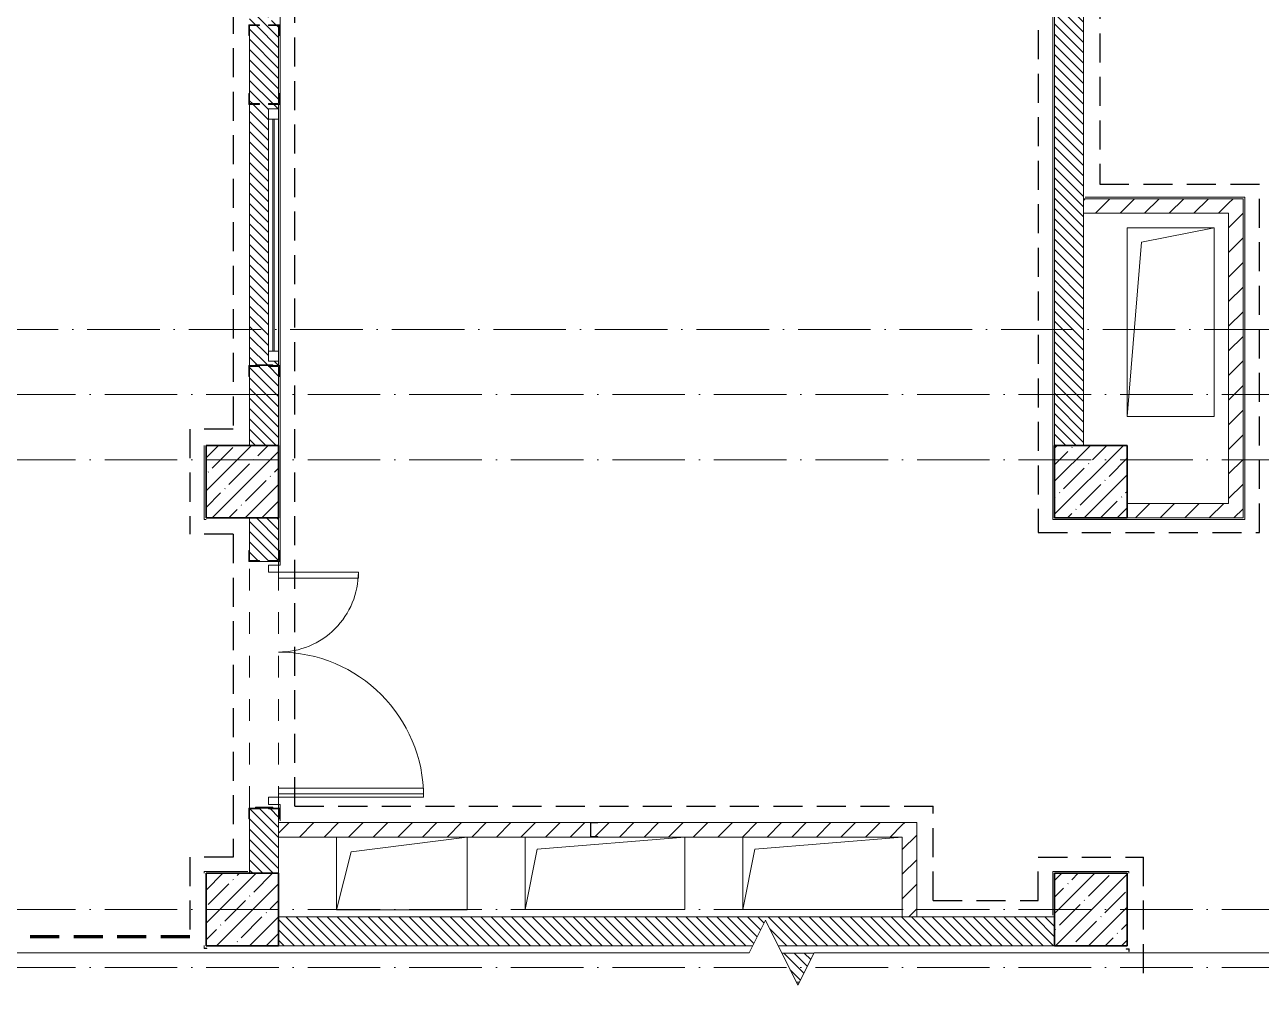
# Model space of a CAD drawing. Header units: millimetres. Extents: x -213536 to 1564669, y -45299 to 942238.
# Drawn here: x 513166 to 521691, y 489430 to 496052 of the extents above; entities that cross this region are included whole.
import ezdxf

# ---------------------------------------------------------------- set-up
doc = ezdxf.new("R2010")
doc.units = ezdxf.units.MM
for name, pattern in [('01 Штриховая _2 мм_', [300, 200, -100]), ('50_200_ШТРИХ_1Т_ш5_п1_п1_', [700, 500, -100, 0, -100]), ('Штрих короткий', [300, 150, -150]), ('Штриховая _2 мм - 1 мм_', [300, 200, -100])]:
    doc.linetypes.add(name, pattern=pattern)
for name, color, linetype, lineweight in [('0-1', 7, 'Continuous', 5), ('0-2', 7, 'Continuous', 9), ('3) ЖБ 4м', 3, 'Continuous', 30), ('Двери', 7, 'Continuous', 9), ('Каркас_Импост', 7, 'Continuous', 13), ('Каркас_Импост-1', 7, 'Continuous', 9), ('Несущие колонны', 7, 'Continuous', 9), ('Несущие колонны-1', 7, 'Continuous', 35), ('Обобщенные модели', 7, 'Continuous', 9), ('Оси-2', 7, '50_200_ШТРИХ_1Т_ш5_п1_п1_', 9), ('Остекление-1', 7, 'Continuous', 9), ('Перемычка-1', 7, 'Штрих короткий', 9), ('Стены-1', 7, 'Continuous', 13), ('Штриховка разреза-1', 7, 'Continuous', 9), ('Элементы узлов-2', 7, 'Continuous', 9)]:
    doc.layers.add(name, color=color, linetype=linetype, lineweight=lineweight)
doc.layers.add('СТ-1_1', color=7, linetype='Штриховая _2 мм - 1 мм_', lineweight=90, true_color=0x888888)
doc.layers.add('СТ-1_13', color=7, linetype='01 Штриховая _2 мм_', lineweight=90, true_color=0xd5d3c7)
doc.layers.get('0-2').off()
pattern_1 = [(135, (0, 0), (-35.35534, -35.35534), [])]
pattern_2 = [(45, (0, 0), (-84.85281, 84.85281), [])]

# ---------------------------------------------------------------- blocks, each defined once
blk = doc.blocks.new('Ос 3 эт верх часть')
at = {"layer": 'Оси-2'}
for p, q in [((535099.6, 493952.4), (506016, 493952.4)), ((506016, 493502.4), (535374.3, 493502.4)), ((506016, 493052.4), (535021.1, 493052.4)), ((506016, 489952.4), (535374.3, 489952.4)), ((506016, 489552.4), (535099.6, 489552.4))]:
    blk.add_line(p, q, dxfattribs=at)
blk = doc.blocks.new('Проем_Дверь_Прямоугольный - 1700х2400h_дверные проемы-28704395-АИ2_03_План отделки стен 3-го этажа _Часть 1_')
at = {"layer": 'Перемычка-1'}
for p, q in [((850, 100), (-850, 100)), ((850, -100), (-850, -100))]:
    blk.add_line(p, q, dxfattribs=at)
blk = doc.blocks.new('BSC_Колонна _Прямоугольная - 500х500-V43-АИ2_03_План отделки стен 3-го этажа _Часть 1_')
at = {"layer": 'Несущие колонны'}
h = blk.add_hatch(dxfattribs=at)
h.set_pattern_fill('FP_51', color=256, style=0, pattern_type=2)
h.set_pattern_definition([(45, (-91350, -48000), (-114.04925, 114.04925), []), (45, (-91235.95, -48000), (-114.04925, 114.04925), [201.613, -40.323, 3.353, -36.97])])
h.paths.add_polyline_path([(-250, -250), (250, -250), (250, 250), (-250, 250), (-250, 122.8)], flags=0)
at = {"layer": 'Несущие колонны-1'}
for p, q in [((250, 250), (-250, 250)), ((-250, 250), (-250, -250)), ((250, -250), (250, 250)), ((-250, -250), (250, -250))]:
    blk.add_line(p, q, dxfattribs=at)
blk = doc.blocks.new('BSC_Колонна _Прямоугольная - 500х500-V44-АИ2_03_План отделки стен 3-го этажа _Часть 1_')
at = {"layer": 'Несущие колонны'}
h = blk.add_hatch(dxfattribs=at)
h.set_pattern_fill('FP_52', color=256, style=0, pattern_type=2)
h.set_pattern_definition([(45, (-85500, -48000), (-114.04925, 114.04925), []), (45, (-85385.95, -48000), (-114.04925, 114.04925), [201.613, -40.323, 3.353, -36.97])])
h.paths.add_polyline_path([(-250, -250), (250, -250), (250, 250), (-250, 250), (-250, 122.8)], flags=0)
at = {"layer": 'Несущие колонны-1'}
for p, q in [((250, 250), (-250, 250)), ((-250, 250), (-250, -250)), ((250, -250), (250, 250)), ((-250, -250), (250, -250))]:
    blk.add_line(p, q, dxfattribs=at)
blk = doc.blocks.new('BSC_Колонна _Прямоугольная - 500х500-V120-АИ2_03_План отделки стен 3-го этажа _Часть 1_')
at = {"layer": 'Несущие колонны'}
h = blk.add_hatch(dxfattribs=at)
h.set_pattern_fill('FP_117', color=256, style=0, pattern_type=2)
h.set_pattern_definition([(45, (-85500, -45050), (-114.04925, 114.04925), []), (45, (-85385.95, -45050), (-114.04925, 114.04925), [201.613, -40.323, 3.353, -36.97])])
h.paths.add_polyline_path([(-250, -250), (250, -250), (250, 250), (-250, 250)], flags=0)
at = {"layer": 'Несущие колонны-1'}
for p, q in [((250, 250), (-250, 250)), ((-250, 250), (-250, -250)), ((250, -250), (250, 250)), ((-250, -250), (250, -250))]:
    blk.add_line(p, q, dxfattribs=at)
blk = doc.blocks.new('BSC_Колонна _Прямоугольная - 500х500-V121-АИ2_03_План отделки стен 3-го этажа _Часть 1_')
at = {"layer": 'Несущие колонны'}
h = blk.add_hatch(dxfattribs=at)
h.set_pattern_fill('FP_118', color=256, style=0, pattern_type=2)
h.set_pattern_definition([(45, (-91350, -45050), (-114.04925, 114.04925), []), (45, (-91235.95, -45050), (-114.04925, 114.04925), [201.613, -40.323, 3.353, -36.97])])
h.paths.add_polyline_path([(-250, -250), (250, -250), (250, 250), (-250, 250)], flags=0)
at = {"layer": 'Несущие колонны-1'}
for p, q in [((250, 250), (-250, 250)), ((-250, 250), (-250, -250)), ((250, -250), (250, 250)), ((-250, -250), (250, -250))]:
    blk.add_line(p, q, dxfattribs=at)
blk = doc.blocks.new('120_Окно_СКБ_1Ст - 120_Окно_СКБ_1Ст_классы 1800x800_E30-28729872-АИ2_03_План отделки стен 3-го этажа _Часть 1_')
at = {"layer": 'Каркас_Импост'}
for p, q in [((-870, 30), (-870, 100)), ((-870, 100), (-800, 100)), ((-800, 100), (-800, 30)), ((800, 30), (800, 100)), ((800, 100), (870, 100)), ((870, 100), (870, 30)), ((-800, 30), (-870, 30)), ((870, 30), (800, 30))]:
    blk.add_line(p, q, dxfattribs=at)
at = {"layer": 'Каркас_Импост-1'}
for p, q in [((870, 100), (-870, 100)), ((-870, 30), (870, 30))]:
    blk.add_line(p, q, dxfattribs=at)
at = {"layer": 'Остекление-1'}
for p, q in [((800, 70), (-800, 70)), ((800, 60), (-800, 60))]:
    blk.add_line(p, q, dxfattribs=at)
blk = doc.blocks.new('Дверь_Витражная_СКБ_2Ст2 - ДВВ_ДАО_СОШ_Классы-26987028-АИ2_03_План отделки стен 3-го этажа _Часть 1_')
at = {"layer": 'Двери'}
for p, q in [((775, 1035), (775, 35)), ((-775, 585), (-775, 35))]:
    blk.add_line(p, q, dxfattribs=at)
for centre, radius, start, end in [((775, 35), 1000, 90, 180), ((-775, 35), 550, 360, 90)]:
    blk.add_arc(centre, radius, start, end, dxfattribs=at)
at = {"layer": 'Элементы узлов-2'}
for p, q in [((753, 1035), (713, 1035)), ((713, 1035), (713, 35)), ((753, 35), (753, 1035)), ((-735, 585), (-775, 585)), ((-775, 585), (-775, 35)), ((-735, 35), (-735, 585)), ((-825, 35), (-825, -35)), ((-775, 35), (-825, 35)), ((-775, 35), (-825, 35)), ((-825, 35), (-825, -35)), ((-775, 35), (-735, 35)), ((-775, -35), (-775, 35)), ((-775, -35), (-775, 35)), ((713, 35), (753, 35)), ((775, -35), (775, 35)), ((775, 35), (825, 35)), ((775, 35), (775, -35)), ((825, 35), (775, 35)), ((825, 35), (825, -35)), ((825, -35), (825, 35)), ((-825, -35), (-775, -35)), ((-825, -35), (-775, -35)), ((825, -35), (775, -35)), ((775, -35), (825, -35))]:
    blk.add_line(p, q, dxfattribs=at)
blk = doc.blocks.new('154_Фахверк_СКБ_Швеллер - Тип_100_3960-28515122-АИ2_03_План отделки стен 3-го этажа _Часть 1_')
at = {"layer": 'Обобщенные модели'}
for p, q in [((175, 50), (125, 50)), ((125, 50), (125, -50)), ((128, 47), (175, 47)), ((128, -47), (128, 47)), ((175, 47), (175, 50)), ((125, -50), (175, -50)), ((175, -47), (128, -47)), ((175, -50), (175, -47))]:
    blk.add_line(p, q, dxfattribs=at)
blk = doc.blocks.new('154_Стойка_СКБ_Уголок - СМ-2480_200-28346303-АИ2_03_План отделки стен 3-го этажа _Часть 1_')
at = {"layer": 'Обобщенные модели'}
for p, q in [((125, 156), (125, 81)), ((200, 156), (125, 156)), ((131, 81), (131, 150)), ((131, 150), (200, 150)), ((200, 150), (200, 156)), ((125, 81), (131, 81)), ((131, 19), (125, 19)), ((125, 19), (125, -56)), ((131, -50), (131, 19)), ((125, -56), (200, -56)), ((200, -50), (131, -50)), ((200, -56), (200, -50))]:
    blk.add_line(p, q, dxfattribs=at)
blk = doc.blocks.new('Стойка_Влож_Полоса боковая - Полоса-28213942-АИ2_03_План отделки стен 3-го этажа _Часть 1_')
at = {"layer": 'Обобщенные модели'}
for p, q in [((-5, 60), (0, 60)), ((-5, -60), (-5, 60)), ((0, 31), (0, -31)), ((0, -60), (-5, -60))]:
    blk.add_line(p, q, dxfattribs=at)
blk = doc.blocks.new('Фахверк_СКБ_Уголок - 200_3960-28268576-АИ2_03_План отделки стен 3-го этажа _Часть 1_')
at = {"layer": 'Обобщенные модели'}
for p, q in [((200, 156), (125, 156)), ((125, 156), (125, 81)), ((131, 81), (131, 150)), ((131, 150), (200, 150)), ((200, 150), (200, 156)), ((125, 81), (131, 81)), ((131, 19), (125, 19)), ((125, 19), (125, -56)), ((131, -50), (131, 19)), ((125, -56), (200, -56)), ((200, -50), (131, -50)), ((200, -56), (200, -50))]:
    blk.add_line(p, q, dxfattribs=at)
blk = doc.blocks.new('Фахверк_СКБ_Уголок - 200_3550-28267367-АИ2_03_План отделки стен 3-го этажа _Часть 1_')
at = {"layer": 'Обобщенные модели'}
for p, q in [((200, 156), (125, 156)), ((125, 156), (125, 81)), ((131, 81), (131, 150)), ((131, 150), (200, 150)), ((200, 150), (200, 156)), ((125, 81), (131, 81)), ((131, 19), (125, 19)), ((125, 19), (125, -56)), ((131, -50), (131, 19)), ((125, -56), (200, -56)), ((200, -50), (131, -50)), ((200, -56), (200, -50))]:
    blk.add_line(p, q, dxfattribs=at)
blk = doc.blocks.new('AR_Отверстие прямоугольное _в плите_ - AR_Отверстие прямоугольное _в плите_-30552544-АИ2_03_План отделки стен 3-го этажа _Часть 1_')
at = {"layer": 'Обобщенные модели'}
for p, q in [((300, 650), (-300, 650)), ((-300, 650), (-300, -650)), ((-200, 550), (300, 650)), ((300, -650), (300, 650)), ((-300, -650), (-200, 550)), ((-300, -650), (300, -650))]:
    blk.add_line(p, q, dxfattribs=at)
blk = doc.blocks.new('AR_Отверстие прямоугольное _в плите_ - AR_Отверстие прямоугольное _в плите_-30552730-АИ2_03_План отделки стен 3-го этажа _Часть 1_')
at = {"layer": 'Обобщенные модели'}
for p, q in [((450, 250), (-450, 250)), ((-450, 250), (-450, -250)), ((-350, 150), (450, 250)), ((450, -250), (450, 250)), ((-450, -250), (-350, 150)), ((-450, -250), (450, -250))]:
    blk.add_line(p, q, dxfattribs=at)
blk = doc.blocks.new('AR_Отверстие прямоугольное _в плите_ - AR_Отверстие прямоугольное _в плите_-V243-АИ2_03_План отделки стен 3-го этажа _Часть 1_')
at = {"layer": 'Обобщенные модели'}
for p, q in [((-550, 250), (-550, -250)), ((-466.7, 166.7), (550, 250)), ((550, -250), (550, 250)), ((-550, -250), (-466.7, 166.7)), ((-550, -250), (550, -250))]:
    blk.add_line(p, q, dxfattribs=at)
blk = doc.blocks.new('AR_Отверстие прямоугольное _в плите_ - AR_Отверстие прямоугольное _в плите_-V244-АИ2_03_План отделки стен 3-го этажа _Часть 1_')
at = {"layer": 'Обобщенные модели'}
for p, q in [((-550, 250), (-550, -250)), ((-466.7, 166.7), (550, 250)), ((-550, -250), (-466.7, 166.7)), ((-550, -250), (550, -250))]:
    blk.add_line(p, q, dxfattribs=at)
blk = doc.blocks.new('0125-Р-ОО-Ш2-АР-о_23_10_2024_rvt-1-АИ2_03_План отделки стен 3-го этажа _Часть 1_')
at = {"layer": 'Штриховка разреза-1'}
h = blk.add_hatch(dxfattribs=at)
h.set_pattern_fill('FP_1', color=256, style=0, pattern_type=2)
h.set_pattern_definition(pattern_1)
h.paths.add_polyline_path([(85550, 48250), (85750, 48250), (85750, 48794), (85681, 48794), (85680, 48800), (85619, 48800), (85619, 48794), (85550, 48794), (85550, 48725)], flags=0)
h.paths.add_polyline_path([(85590, 48800), (85590, 48805), (85710, 48805), (85710, 48800), (85750, 48800), (85750, 48830), (85680, 48830), (85681, 50570), (85750, 50570), (85750, 50600), (85681, 50600), (85681, 50606), (85750, 50606), (85750, 51144), (85681, 51144), (85681, 51150), (85750, 51150), (85750, 51180), (85680, 51180), (85680, 52920), (85750, 52920), (85750, 52950), (85710, 52950), (85710, 52945), (85590, 52945), (85590, 52950), (85550, 52950), (85550, 51150), (85619, 51150), (85619, 51144), (85550, 51144), (85550, 50606), (85619, 50606), (85619, 50600), (85550, 50600), (85550, 48800)], flags=0)
h.paths.add_polyline_path([(85680, 52950), (85681, 52950), (85681, 52956), (85750, 52956), (85750, 53500), (85550, 53500), (85550, 52956), (85619, 52956), (85619, 52950)], flags=0)
h = blk.add_hatch(dxfattribs=at)
h.set_pattern_fill('FP_1', color=256, style=0, pattern_type=2)
h.set_pattern_definition(pattern_1)
h.paths.add_polyline_path([(91300, 48250), (91300, 53500), (91100, 53500), (91100, 48250)], flags=0)
h = blk.add_hatch(dxfattribs=at)
h.set_pattern_fill('FP_121', color=256, style=0, pattern_type=2)
h.set_pattern_definition(pattern_2)
h.paths.add_polyline_path([(92300, 49850), (92300, 49950), (91300, 49950), (91300, 49850)], flags=0)
h = blk.add_hatch(dxfattribs=at)
h.set_pattern_fill('FP_121', color=256, style=0, pattern_type=2)
h.set_pattern_definition(pattern_2)
h.paths.add_polyline_path([(92300, 47850), (92400, 47850), (92400, 49950), (92300, 49950), (92300, 48122.8)], flags=0)
h = blk.add_hatch(dxfattribs=at)
h.set_pattern_fill('FP_121', color=256, style=0, pattern_type=2)
h.set_pattern_definition(pattern_2)
h.paths.add_polyline_path([(91600, 47750), (92400, 47750), (92400, 47850), (91600, 47850)], flags=0)
h = blk.add_hatch(dxfattribs=at)
h.set_pattern_fill('FP_1', color=256, style=0, pattern_type=2)
h.set_pattern_definition(pattern_1)
h.paths.add_polyline_path([(85750, 45300), (85750, 45744), (85681, 45744), (85681, 45750), (85619, 45750), (85619, 45744), (85550, 45744), (85550, 45300), (85710, 45300)], flags=0)
h.paths.add_polyline_path([(85619, 47450), (85681, 47450), (85681, 47456), (85750, 47456), (85750, 47750), (85550, 47750), (85550, 47456), (85619, 47456)], flags=0)
h = blk.add_hatch(dxfattribs=at)
h.set_pattern_fill('FP_121', color=256, style=0, pattern_type=2)
h.set_pattern_definition(pattern_2)
h.paths.add_polyline_path([(87950, 45550), (90050, 45550), (90050, 45650), (87950, 45650), (87950, 45647), (87903, 45647), (87903, 45553), (87950, 45553)], flags=0)
h.paths.add_polyline_path([(86029, 45550), (87900, 45550), (87900, 45650), (85750, 45650), (85750, 45550)], flags=0)
h = blk.add_hatch(dxfattribs=at)
h.set_pattern_fill('FP_121', color=256, style=0, pattern_type=2)
h.set_pattern_definition(pattern_2)
h.paths.add_polyline_path([(90150, 45000), (90150, 45650), (90050, 45650), (90050, 45000)], flags=0)
h = blk.add_hatch(dxfattribs=at)
h.set_pattern_fill('FP_1', color=256, style=0, pattern_type=2)
h.set_pattern_definition(pattern_1)
h.paths.add_polyline_path([(91100, 44800), (91100, 45000), (85750, 45000), (85750, 44800), (89018.8, 44800), (89106.9, 44976.2), (89195, 44800), (89797.7, 44800)], flags=0)
h = blk.add_hatch(dxfattribs=at)
h.set_pattern_fill('FP_1', color=256, style=0, pattern_type=2)
h.set_pattern_definition(pattern_1)
h.paths.add_polyline_path([(89320, 44550), (89342, 44550), (89442, 44750), (89220, 44750)], flags=0)
at = {"layer": 'Стены-1'}
for p, q in [((91100, 53500), (91100, 48250)), ((91300, 48250), (91300, 53500)), ((85550, 51075), (85550, 50675)), ((85750, 50675), (85750, 51075)), ((85550, 50600), (85550, 48800)), ((85750, 50570), (85750, 50600)), ((92300, 49950), (91300, 49950)), ((91300, 49950), (91300, 49850)), ((92400, 49950), (92300, 49950)), ((92400, 47850), (92400, 49950)), ((91300, 49850), (92300, 49850)), ((92300, 49850), (92300, 47850)), ((85750, 48800), (85750, 48830)), ((85550, 48725), (85550, 48250)), ((85750, 48250), (85750, 48725)), ((92300, 47850), (91600, 47850)), ((92400, 47750), (92400, 47850)), ((85550, 47750), (85550, 47525)), ((85750, 47525), (85750, 47750)), ((91600, 47750), (92400, 47750)), ((85619, 47450), (85681, 47450)), ((85550, 45675), (85550, 45300)), ((85750, 45300), (85750, 45675)), ((87900, 45650), (85750, 45650)), ((85750, 45650), (85750, 45550)), ((90050, 45650), (87950, 45650)), ((90150, 45650), (90050, 45650)), ((90150, 45000), (90150, 45650)), ((85750, 45550), (87900, 45550)), ((87950, 45550), (90050, 45550)), ((90050, 45550), (90050, 45000)), ((91100, 45000), (85750, 45000)), ((90050, 45000), (90150, 45000)), ((85750, 44800), (89018.8, 44800)), ((89195, 44800), (91100, 44800)), ((89442, 44750), (89220, 44750)), ((89320, 44550), (89342, 44550))]:
    blk.add_line(p, q, dxfattribs=at)
at = {"layer": '0-2'}
for name, p, rotation in [('Фахверк_СКБ_Уголок - 200_3550-28267367-АИ2_03_План отделки стен 3-го этажа _Часть 1_', (85600, 51275), 269.9999999999999), ('Фахверк_СКБ_Уголок - 200_3550-28267367-АИ2_03_План отделки стен 3-го этажа _Часть 1_', (85700, 50475), 89.99999999999993), ('120_Окно_СКБ_1Ст - 120_Окно_СКБ_1Ст_классы 1800x800_E30-28729872-АИ2_03_План отделки стен 3-го этажа _Часть 1_', (85650, 49700), 269.9999999999999), ('154_Стойка_СКБ_Уголок - СМ-2480_200-28346303-АИ2_03_План отделки стен 3-го этажа _Часть 1_', (85600, 48925), 269.9999999999999), ('Стойка_Влож_Полоса боковая - Полоса-28213942-АИ2_03_План отделки стен 3-го этажа _Часть 1_', (85650, 48800), 269.9999999999999), ('Фахверк_СКБ_Уголок - 200_3960-28268576-АИ2_03_План отделки стен 3-го этажа _Часть 1_', (85700, 47325), 89.99999999999993), ('Проем_Дверь_Прямоугольный - 1700х2400h_дверные проемы-28704395-АИ2_03_План отделки стен 3-го этажа _Часть 1_', (85650, 46600), 269.9999999999999), ('Дверь_Витражная_СКБ_2Ст2 - ДВВ_ДАО_СОШ_Классы-26987028-АИ2_03_План отделки стен 3-го этажа _Часть 1_', (85715, 46600), 269.9999999999972), ('154_Стойка_СКБ_Уголок - СМ-2480_200-28346303-АИ2_03_План отделки стен 3-го этажа _Часть 1_', (85600, 45875), 269.9999999999999), ('Стойка_Влож_Полоса боковая - Полоса-28213942-АИ2_03_План отделки стен 3-го этажа _Часть 1_', (85650, 45750), 269.9999999999999)]:
    blk.add_blockref(name, p, dxfattribs=dict(at, rotation=rotation))
for name, p in [('AR_Отверстие прямоугольное _в плите_ - AR_Отверстие прямоугольное _в плите_-30552544-АИ2_03_План отделки стен 3-го этажа _Часть 1_', (91900, 49100)), ('BSC_Колонна _Прямоугольная - 500х500-V44-АИ2_03_План отделки стен 3-го этажа _Часть 1_', (85500, 48000)), ('BSC_Колонна _Прямоугольная - 500х500-V43-АИ2_03_План отделки стен 3-го этажа _Часть 1_', (91350, 48000)), ('154_Фахверк_СКБ_Швеллер - Тип_100_3960-28515122-АИ2_03_План отделки стен 3-го этажа _Часть 1_', (87775, 45600)), ('AR_Отверстие прямоугольное _в плите_ - AR_Отверстие прямоугольное _в плите_-30552730-АИ2_03_План отделки стен 3-го этажа _Часть 1_', (86600, 45298.7)), ('AR_Отверстие прямоугольное _в плите_ - AR_Отверстие прямоугольное _в плите_-V243-АИ2_03_План отделки стен 3-го этажа _Часть 1_', (88000, 45300)), ('AR_Отверстие прямоугольное _в плите_ - AR_Отверстие прямоугольное _в плите_-V244-АИ2_03_План отделки стен 3-го этажа _Часть 1_', (89500, 45300)), ('BSC_Колонна _Прямоугольная - 500х500-V120-АИ2_03_План отделки стен 3-го этажа _Часть 1_', (85500, 45050)), ('BSC_Колонна _Прямоугольная - 500х500-V121-АИ2_03_План отделки стен 3-го этажа _Часть 1_', (91350, 45050))]:
    blk.add_blockref(name, p, dxfattribs=at)
blk = doc.blocks.new('101_Уголок настенный вертикальный_Металл-ПМЮ-02_ - ДШ-2_Накладной профиль для деформационного шва Гидроконтур ПСН-100 белый _для 50мм шва_-20405996-АИ2_03_План отделки стен 3-го этажа _Часть 1_')
at = {"layer": 'Обобщенные модели'}
for p, q in [((145, 8), (125, 8)), ((125, 8), (125, -12)), ((127, -12), (127, 6)), ((127, 6), (145, 6)), ((145, 6), (145, 8)), ((125, -12), (127, -12))]:
    blk.add_line(p, q, dxfattribs=at)
blk = doc.blocks.new('101_Уголок настенный вертикальный_Металл-ПМЮ-02_ - ДШ-2_Накладной профиль для деформационного шва Гидроконтур ПСН-100 белый _для 50мм шва_-20824404-АИ2_03_План отделки стен 3-го этажа _Часть 1_')
at = {"layer": 'Обобщенные модели'}
for p, q in [((145, 8), (125, 8)), ((125, 8), (125, -12)), ((127, -12), (127, 6)), ((127, 6), (145, 6)), ((145, 6), (145, 8)), ((125, -12), (127, -12))]:
    blk.add_line(p, q, dxfattribs=at)
blk = doc.blocks.new('DET_Линия разрыва - По умолчанию-18881737-АИ2_03_План отделки стен 3-го этажа _Часть 1_')
at = {"layer": 'Элементы узлов-2'}
for p, q in [((-112, 224), (-224, 0)), ((112.1, -224.2), (-112, 224)), ((-224, 0), (-16996.4, 0)), ((224.2, 0), (112.1, -224.2)), ((16996.4, 0), (224.2, 0))]:
    blk.add_line(p, q, dxfattribs=at)
blk = doc.blocks.new('3этВверх')
at = {"layer": 'СТ-1_1', "lineweight": 25}
for p, q in [((515028, 490664.4), (515028, 501803.1)), ((520154, 499014.4), (520154, 492552.4)), ((514604, 498290.4), (514604, 493264.4)), ((520578, 496592.4), (520578, 494952.4)), ((520578, 494952.4), (521678, 494952.4)), ((521678, 492552.4), (521678, 494952.4)), ((514304, 493264.4), (514304, 492540.4)), ((514604, 493264.4), (514304, 493264.4)), ((514604, 492540.4), (514304, 492540.4)), ((514604, 492540.4), (514604, 490314.4)), ((520154, 492552.4), (521678, 492552.4)), ((515028, 490664.4), (519428, 490664.4)), ((519428, 490014.4), (519428, 490664.4)), ((514304, 490314.4), (514304, 489764.4)), ((514604, 490314.4), (514304, 490314.4)), ((520154, 490314.4), (520878, 490314.4)), ((520154, 490014.4), (520154, 490314.4)), ((520878, 489514.4), (520878, 490314.4)), ((519428, 490014.4), (520154, 490014.4))]:
    blk.add_line(p, q, dxfattribs=at)
at = {"layer": 'СТ-1_13'}
blk.add_line((514304, 489764.4), (510678, 489764.4), dxfattribs=at)
at = {"layer": 'Стены-1'}
for p, q in [((514928, 492327.4), (514928, 499822.4)), ((520254, 498914.4), (520254, 492640.4)), ((520266, 493152.4), (520266, 498402.4)), ((514916, 495977.4), (514916, 495577.4)), ((514916, 495502.4), (514916, 495472.4)), ((521578, 494864.4), (520478, 494864.4)), ((520478, 494852.4), (521566, 494852.4)), ((521566, 494852.4), (521566, 492652.4)), ((521578, 492640.4), (521578, 494864.4)), ((514916, 493732.4), (514916, 493702.4)), ((514916, 493627.4), (514916, 493152.4)), ((514404, 493152.4), (514404, 492640.4)), ((514404, 492640.4), (514416, 492640.4)), ((514916, 492652.4), (514916, 492427.4)), ((520254, 492640.4), (521578, 492640.4)), ((521566, 492652.4), (520766, 492652.4)), ((514916, 492352.4), (514916, 492327.4)), ((514916, 492327.4), (514928, 492327.4)), ((514928, 490677.4), (514916, 490677.4)), ((514916, 490677.4), (514916, 490652.4)), ((514928, 490564.4), (514928, 490677.4)), ((514916, 490577.4), (514916, 490564.4)), ((514704, 490214.4), (514404, 490214.4)), ((514404, 490214.4), (514404, 490202.4)), ((514716, 490202.4), (514716, 490214.4)), ((520778, 490214.4), (520254, 490214.4)), ((520254, 490214.4), (520254, 489914.4)), ((520778, 490202.4), (520778, 490214.4)), ((520254, 489902.4), (520266, 489902.4)), ((518508, 489452.4), (518486, 489452.4)), ((518492, 489440.4), (518502, 489440.4))]:
    blk.add_line(p, q, dxfattribs=at)
at = {"layer": '0-1'}
blk.add_blockref('0125-Р-ОО-Ш2-АР-о_23_10_2024_rvt-1-АИ2_03_План отделки стен 3-го этажа _Часть 1_', (429166, 444902.4), dxfattribs=at)
at = {"layer": 'Обобщенные модели'}
for name, p, rotation in [('101_Уголок настенный вертикальный_Металл-ПМЮ-02_ - ДШ-2_Накладной профиль для деформационного шва Гидроконтур ПСН-100 белый _для 50мм шва_-20824404-АИ2_03_План отделки стен 3-го этажа _Часть 1_', (514410, 489559.4), 90), ('101_Уголок настенный вертикальный_Металл-ПМЮ-02_ - ДШ-2_Накладной профиль для деформационного шва Гидроконтур ПСН-100 белый _для 50мм шва_-20405996-АИ2_03_План отделки стен 3-го этажа _Часть 1_', (520772, 489807.4), 270)]:
    blk.add_blockref(name, p, dxfattribs=dict(at, rotation=rotation))
at = {"layer": 'Элементы узлов-2'}
blk.add_blockref('DET_Линия разрыва - По умолчанию-18881737-АИ2_03_План отделки стен 3-го этажа _Часть 1_', (518384.9, 489654.7), dxfattribs=at)

msp = doc.modelspace()

# ---------------------------------------------------------------- block references
at = {"color": 5, "lineweight": 30}
msp.add_blockref('Ос 3 эт верх часть', (0, 0), dxfattribs=at)
at = {"layer": '3) ЖБ 4м'}
msp.add_blockref('3этВверх', (0, 0), dxfattribs=at)

doc.saveas('drawing.dxf')
